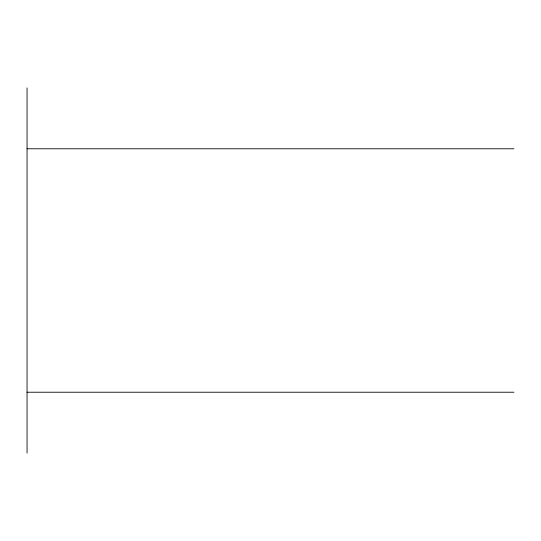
<?xml version="1.0" encoding="UTF-8"?>
<svg xmlns="http://www.w3.org/2000/svg" width="541" height="541" viewBox="0 0 541 541"><rect width="100%" height="100%" fill="white"/><g stroke="black" fill="none" stroke-linecap="round" stroke-linejoin="round"><path stroke-width="0.81" d="M27.05 148.775L513.95 148.775M27.05 392.225L513.95 392.225M27.05 87.913L27.05 453.088"/></g></svg>
